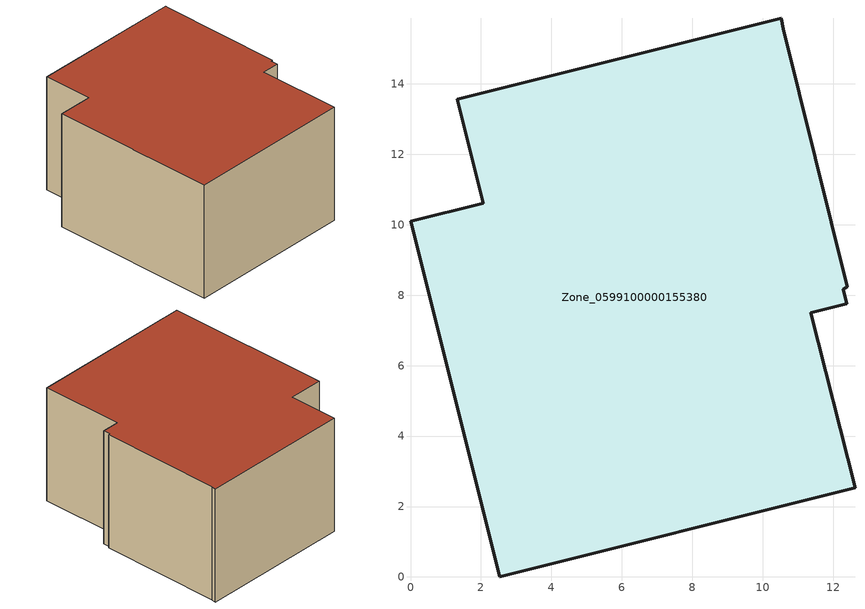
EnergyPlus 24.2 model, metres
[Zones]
Zone_0599100000155380
 floor ground (C_G): 2.07,10.61 1.33,13.57 10.53,15.87 10.58,15.57 12.4,8.24 12.28,8.17 12.38,7.76 11.37,7.5 12.62,2.53 2.53,0 0,10.1 z0
 wall outside (C_F): 1.33,13.57 2.07,10.61 0,10.1 2.53,0 12.62,2.53 11.37,7.5 12.38,7.76 12.28,8.17 12.4,8.24 10.58,15.57 10.53,15.87 1.33,13.57 z0:7.29
 roof outside (C_R): 12.38,7.76 12.28,8.17 12.4,8.24 10.58,15.57 10.53,15.87 1.33,13.57 2.07,10.61 0,10.1 2.53,0 12.62,2.53 11.37,7.5 z7.29
[BUILDING]
Pand.0599100000155380: North Axis=0; Terrain=City; Loads Convergence Tolerance Value=0.04; Temperature Convergence Tolerance Value=0.4; Solar Distribution=FullExterior; Maximum Number of Warmup Days=25; Minimum Number of Warmup Days=1
[Site:Location]
Rotterdam.The.Hague.AP_ZH_NLD Design_Conditions: Latitude=51.96; Longitude=4.45; Time Zone=1; Elevation=-4.5
[SITE:GROUNDTEMPERATURE:BUILDINGSURFACE]
18, 18, 18, 18, 18, 18, 18, 18, 18, 18, 18, 18
[MATERIAL] Thermal Absorptance=0.9; Solar Absorptance=0.7; Visible Absorptance=0.7
Name | Roughness | Thickness | Conductivity | Density | Specific Heat
G.D.1992-2005 | MediumSmooth | 0.15 | 0.06 | 540 | 1210
F.D.1992-2005 | Rough | 0.3 | 0.12 | 1920 | 840
R.D.1992-2005 | MediumRough | 0.2 | 0.08 | 1500 | 1000
[CONSTRUCTION]
C_G: G.D.1992-2005
C_F: F.D.1992-2005
C_R: R.D.1992-2005
[ZONE]
Zone_0599100000155380: Type=1; Multiplier=1; Ceiling Height=Autocalculate; Volume=Autocalculate; Floor Area=autocalculate; Part of Total Floor Area=Yes
[ZONEINFILTRATION:DESIGNFLOWRATE]
Infil_Zone_0599100000155380: Zone or ZoneList or Space or SpaceList=Zone_0599100000155380; Schedule=AlwaysOn; Design Flow Rate Calculation Method=Flow/Area; Flow Rate per Floor Area=0.0021; Constant Term Coefficient=1; Temperature Term Coefficient=0; Velocity Term Coefficient=0; Velocity Squared Term Coefficient=0
[HVACTEMPLATE:ZONE:IDEALLOADSAIRSYSTEM]
Zone_0599100000155380: Maximum Heating Supply Air Temperature=50; Minimum Cooling Supply Air Temperature=13; Maximum Heating Supply Air Humidity Ratio=0.0156; Minimum Cooling Supply Air Humidity Ratio=0.0077; Heating Limit=NoLimit; Cooling Limit=NoLimit; Dehumidification Control Type=ConstantSensibleHeatRatio; Cooling Sensible Heat Ratio=0.7; Dehumidification Setpoint=60; Humidification Control Type=None; Humidification Setpoint=30; Outdoor Air Method=None; Outdoor Air Flow Rate per Person=0.00944; Outdoor Air Flow Rate per Zone Floor Area=0; Outdoor Air Flow Rate per Zone=0; Demand Controlled Ventilation Type=None; Outdoor Air Economizer Type=NoEconomizer; Heat Recovery Type=None; Sensible Heat Recovery Effectiveness=0.7; Latent Heat Recovery Effectiveness=0.65
[ZONECONTROL:THERMOSTAT]
ThermostatControl_Zone_0599100000155380: Zone or ZoneList=Zone_0599100000155380; Control Type Schedule=DualSetpointControlType; Control 1=Thermostat_Zone_0599100000155380; Temperature Difference Between Cutout And Setpoint=0
[THERMOSTATSETPOINT:DUALSETPOINT]
Thermostat_Zone_0599100000155380: Heating Setpoint Temperature Schedule=HeatingSetpoint_Zone_0599100000155380; Cooling Setpoint Temperature Schedule=CoolingSetpoint_Zone_0599100000155380
[SCHEDULE:COMPACT]
HeatingSetpoint_Zone_0599100000155380: Through: 12/31, For: AllDays, Until: 24:00, 21
CoolingSetpoint_Zone_0599100000155380: Through: 12/31, For: AllDays, Until: 24:00, 24
DualSetpointControlType: Through: 12/31, For: AllDays, Until: 24:00, 4
AlwaysOn: Through: 12/31, For: AllDays, Until: 24:00, 1
